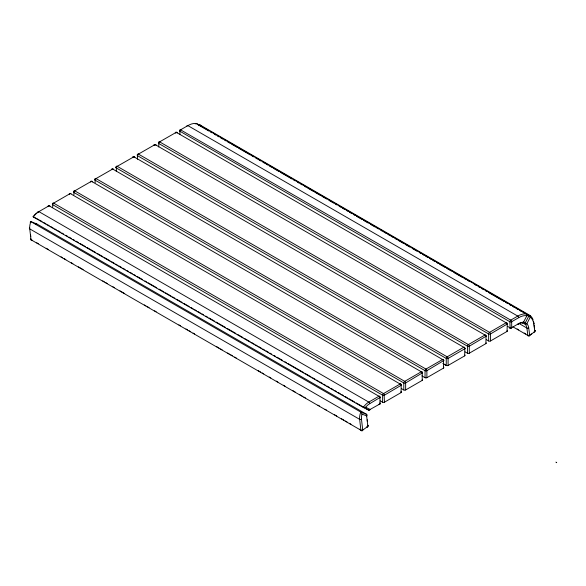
<?xml version="1.0" encoding="UTF-8"?>
<svg xmlns="http://www.w3.org/2000/svg" width="586" height="586" viewBox="0 0 586 586"><rect width="100%" height="100%" fill="white"/><g stroke="black" fill="none" stroke-linecap="round" stroke-linejoin="round"><path stroke-width="0.88" d="M361.928 430.798L361.936 430.549A1.304 0.652 54.1 0 0 362.741 430.095L367.862 426.396A1.304 0.842 -6.6 0 0 367.854 425.202A1.304 0.754 -60 0 1 367.664 426.095M380.021 397.367L379.904 404.054M401.212 385.127L401.036 392.62L384.445 402.201A1.304 0.754 0 0 1 382.607 402.201L380.233 400.831M73.726 191.314L73.909 191.417A1.304 0.754 0 0 0 73.909 192.479L403.798 382.944A1.304 0.754 0 0 0 405.644 382.944L422.411 372.894M94.969 179.045L95.152 179.148A1.304 0.754 0 0 0 95.152 180.21L425.04 370.674A1.304 0.754 0 0 0 426.886 370.674L443.653 360.624M464.866 348.377L464.669 355.885L448.078 365.459A1.304 0.754 0 0 1 446.254 365.452L443.075 363.635L446.254 365.452L446.254 358.427A1.304 0.754 -60 0 1 447.177 356.83L463.768 347.256A1.304 0.754 -60 0 1 464.683 347.791A1.304 0.754 0 0 1 464.683 348.853L448.078 358.442A1.304 0.754 0 0 1 446.254 358.427L116.343 167.977A1.304 0.754 0 0 1 116.343 166.915L116.167 166.812M486.058 336.144L485.882 343.638L469.291 353.212A1.304 0.754 0 0 1 467.452 353.212L465.079 351.842M507.256 323.904L507.073 331.405L490.489 340.979A1.304 0.754 0 0 1 488.643 340.979L486.27 339.609M69.566 193.959A1.304 0.754 0 0 0 69.302 194.076L69.507 193.658M90.698 181.426L90.493 181.836A1.304 0.754 0 0 1 91.079 181.645M111.941 169.156L111.736 169.574A1.304 0.754 0 0 1 112.322 169.376M133.154 156.909L132.934 157.334A1.304 0.754 0 0 1 133.205 157.216M154.352 144.676L154.147 145.086A1.304 0.754 0 0 1 155.986 145.086A1.304 0.754 -60 0 0 155.07 144.559L137.3 154.741M507.044 323.054A1.304 0.754 -60 0 0 506.15 322.783L176.261 132.319A1.304 0.754 60 0 0 175.339 132.854L175.544 132.436M380.094 397.455L369.7 403.688A11.727 6.768 -60 0 0 365.664 407.233L363.825 407.578A0.945 0.513 2.8 0 1 363.247 407.417L33.358 216.952A0.945 0.513 2.8 0 1 33.102 216.63M401.293 385.214L384.445 395.176A1.304 0.754 0 0 1 382.607 395.176L52.711 204.712A1.304 0.754 0 0 1 52.711 203.65L52.535 203.547M422.228 379.325A1.304 0.754 0 0 1 422.228 380.387L405.644 389.961A1.304 0.754 0 0 1 403.798 389.961L403.798 382.944A1.304 0.754 -60 0 1 404.721 381.347L421.305 371.766A1.304 0.754 60 0 1 422.228 373.363L422.484 372.982M443.47 367.056A1.304 0.754 0 0 1 443.47 368.118L426.886 377.699A1.304 0.754 0 0 1 425.04 377.699L425.04 370.674A1.304 0.754 -60 0 1 425.963 369.077L442.555 359.504A1.304 0.754 60 0 1 443.47 361.101L443.727 360.712M464.94 348.465L464.669 348.86A1.304 0.754 60 0 0 463.768 347.256L133.857 156.806A1.304 0.754 -60 0 1 134.773 157.334A1.304 0.754 0 0 0 134.509 157.216M486.138 336.232L469.291 346.194A1.304 0.754 0 0 1 467.452 346.194L137.556 155.73A1.304 0.754 0 0 1 137.556 154.667L137.38 154.565M507.33 323.992L490.489 333.954A1.304 0.754 0 0 1 488.643 333.954L158.755 143.497A1.304 0.754 0 0 1 158.755 142.427L158.572 142.325M529.429 335.734L534.82 331.53A1.304 0.85 -7.6 0 0 534.813 330.321L535.084 330.702M90.815 181.448L90.493 181.836A1.304 0.754 60 0 1 91.416 181.308L422.228 372.3A1.304 0.754 0 0 1 422.228 373.363M112.058 169.178L111.736 169.574A1.304 0.754 60 0 1 112.659 169.039L443.47 360.031A1.304 0.754 0 0 1 443.47 361.101M133.271 156.931L132.934 157.334A1.304 0.754 60 0 1 133.872 156.792L116.087 166.988M154.462 144.698L154.147 145.086A1.304 0.754 60 0 1 155.07 144.559L484.959 335.016A1.304 0.754 -60 0 1 485.882 335.551M175.339 132.854L175.661 132.465M529.334 335.668L529.707 335.324L528.718 327.889A14.335 8.277 -60 0 0 526.858 323.699L523.672 321.963M512.955 326.856L527.876 335.47A1.304 0.754 -60 0 0 528.916 335.771L529.773 335.141M530.623 334.503L531.473 333.874M36.918 212.85A11.727 6.768 -60 0 1 37.965 212.161L49.026 205.781A1.304 0.754 -60 0 1 49.913 206.052M73.653 191.49L91.416 181.308A1.304 0.754 -60 0 1 92.339 181.836A1.304 0.754 0 0 0 91.753 181.645M158.498 142.501L176.261 132.319A1.304 0.754 -60 0 1 177.184 132.854M378.915 396.239A1.304 0.754 60 0 1 379.838 397.835A1.304 0.754 0 0 0 379.838 396.773A1.304 0.754 -60 0 0 378.915 396.239L368.784 402.091A13.031 7.523 -60 0 0 363.254 407.417L368.784 410.178A1.304 0.974 83 0 0 369.81 409.936A1.487 1.113 83 0 0 370.066 409.438L365.664 407.233M400.113 384.006A1.304 0.754 60 0 1 401.036 385.603A1.304 0.754 0 0 0 401.036 384.533A1.304 0.754 -60 0 0 400.113 384.006L383.53 393.58A1.304 0.754 -60 0 0 382.607 395.176L382.607 402.201M526.821 315.546L526.895 315.693A21.631 12.489 -60 0 0 518.683 317.678L511.681 321.721A1.304 0.754 0 0 1 509.842 321.721L179.946 131.257A1.304 0.754 0 0 1 179.946 130.195A1.304 0.754 60 0 1 180.869 129.66L187.872 125.616A22.935 13.244 -60 0 1 196.581 123.521L529.246 315.627M555.887 462.149L555.872 462.171M556.649 462.317L556.429 462.698L556.671 462.325M367.503 426.623L367.056 426.85A1.304 0.754 -60 0 0 367.495 426.388M94.895 179.221L112.659 169.039A1.304 0.754 -60 0 1 113.581 169.574A1.304 0.754 0 0 0 113.31 169.457M52.454 203.723L52.711 203.65A1.304 0.754 60 0 1 53.634 203.122L70.217 193.541A1.304 0.754 -60 0 1 71.016 193.614M367.539 426.74L367.056 426.85A1.304 0.652 54.1 0 0 367.862 426.396L366.638 415.899A1.487 1.165 -33.1 0 0 366.931 415.386A1.304 1.018 -33.1 0 0 366.594 414.309L36.698 223.859L30.882 221.618A0.945 0.44 51.6 0 0 30.501 221.545L30.238 222.416M180.371 129.74L510.758 320.124A1.304 0.754 60 0 1 511.681 321.721L511.681 327.677A1.304 0.754 60 0 1 510.758 328.211L507.483 326.314M180.407 129.631L180.869 129.66A1.304 0.754 -60 0 0 179.946 131.257M362.119 430.761L361.936 430.549A1.304 0.754 -60 0 1 360.903 430.219L31.014 239.762L29.747 228.877A13.031 7.523 -60 0 1 30.882 221.618L360.778 412.083L366.587 414.317L366.799 416.133M360.778 412.075A0.945 0.44 51.7 0 1 361.225 412.485L362.016 414.119L366.638 415.899M37.965 219.259L33.358 216.952A13.031 7.523 -60 0 1 38.888 211.634L368.784 402.091A1.304 0.754 60 0 1 369.7 403.688M197.006 124.166L208.784 130.971M210.359 131.879L211.927 132.788M214.286 134.143L215.853 135.051M217.428 135.959L218.996 136.868M220.57 137.776L222.922 139.131M224.497 140.039L226.064 140.948M227.639 141.856L229.99 143.218M231.565 144.119L237.066 147.298M238.634 148.207L250.412 155.004M251.987 155.913L253.555 156.821M255.914 158.183L257.481 159.084M259.056 159.993L260.624 160.901M262.982 162.263L264.557 163.172M266.125 164.073L267.692 164.981M269.267 165.889L271.626 167.252M273.193 168.16L278.694 171.332M280.262 172.24L292.048 179.038M293.615 179.946L295.19 180.854M297.541 182.217L299.116 183.125M300.684 184.026L302.259 184.934M304.61 186.297L306.185 187.205M307.753 188.113L313.254 191.285M314.821 192.193L320.322 195.365M321.89 196.273L326.607 198.991M328.958 200.353L333.676 203.078M335.243 203.979L336.818 204.888M339.169 206.25L340.744 207.158M342.312 208.067L344.671 209.422M346.238 210.33L347.813 211.238M349.381 212.147L351.739 213.502M353.314 214.41L354.882 215.318M356.449 216.227L361.95 219.398M363.525 220.307L368.235 223.032M370.594 224.387L375.304 227.112M376.871 228.02L378.446 228.921M380.805 230.283L382.372 231.192M383.94 232.1L386.299 233.455M387.873 234.363L389.441 235.272M391.016 236.18L393.367 237.542M394.942 238.443L396.51 239.352M398.084 240.26L403.578 243.432M405.153 244.34L409.863 247.065M412.222 248.42L416.932 251.145M419.29 252.507L420.858 253.408M422.433 254.317L424 255.225M425.575 256.133L427.927 257.496M429.501 258.397L431.069 259.305M432.644 260.213L434.995 261.576M436.57 262.484L438.138 263.385M439.712 264.293L445.206 267.472M446.781 268.373L451.491 271.098M453.85 272.461L462.486 277.449M464.061 278.35L465.628 279.258M467.203 280.167L469.562 281.529M474.272 284.247L476.63 285.609M478.198 286.517L479.773 287.426M481.34 288.327L483.699 289.689M485.267 290.597L486.841 291.506M488.409 292.414L504.121 301.482M505.689 302.391L507.264 303.292M509.615 304.654L511.19 305.562M512.757 306.471L514.332 307.379M515.9 308.28L518.258 309.642M519.826 310.551L521.401 311.459M522.968 312.367L525.327 313.722M527.114 315.4L530.301 317.136A21.631 12.489 -60 0 1 533.831 324.095L534.82 331.53A1.304 0.637 53.4 0 1 534.029 331.976M522.053 322.41L525.195 324.219A13.031 7.523 -60 0 1 526.887 328.035L527.876 335.47A1.304 0.85 -7.6 0 0 529.707 335.324A1.304 0.637 53.4 0 1 528.916 335.771M519.035 323.501L526.887 328.035A1.304 0.85 -7.6 0 0 528.718 327.889M517.138 328.966L518.705 329.874M524.206 333.046L525.774 333.954M158.755 142.427A1.304 0.754 60 0 1 159.67 141.9L489.566 332.357A1.304 0.754 60 0 1 490.489 333.954L490.489 340.979M137.556 154.667A1.304 0.754 60 0 1 138.479 154.133L468.375 344.597A1.304 0.754 60 0 1 469.291 346.194L469.291 353.212M116.343 171.486L116.365 167.97A1.304 0.754 -60 0 1 117.288 166.373A1.304 0.754 60 0 0 116.38 166.658A1.304 0.754 60 0 1 117.288 166.373L447.177 356.83A1.304 0.754 60 0 1 448.1 358.427L448.078 365.459M95.152 182.664L95.152 179.148A1.304 0.754 60 0 1 96.075 178.62L425.963 369.077A1.304 0.754 60 0 1 426.886 370.674L426.886 377.699M421.876 375.868L425.04 377.699M73.909 191.417A1.304 0.754 60 0 1 74.825 190.882L404.721 381.347A1.304 0.754 60 0 1 405.644 382.944L405.644 389.961M401.036 384.533L70.217 193.541A1.304 0.754 60 0 0 69.302 194.076M401.425 388.591L403.798 389.961M384.13 394.993L384.445 402.201M379.838 396.773L49.026 205.781A1.304 0.754 60 0 0 48.103 206.309A1.304 0.754 0 0 1 48.374 206.191M380.021 403.901L368.784 410.178L366.411 408.808M39.68 220.175L42.053 221.545M43.635 222.46L46.008 223.83M47.591 224.746L49.173 225.654M50.755 226.57L53.128 227.939M54.71 228.855L56.293 229.763M57.875 230.679L60.248 232.049M61.83 232.964L63.413 233.88M65.786 235.25L67.368 236.158M68.95 237.074L71.324 238.443M72.906 239.359L74.488 240.275M76.07 241.183L78.443 242.553M80.026 243.468L85.563 246.669M87.146 247.578L95.848 252.603M97.43 253.518L102.968 256.712M104.55 257.628L110.087 260.829M111.67 261.737L114.043 263.107M115.625 264.022L117.207 264.938M118.79 265.846L121.163 267.216M122.745 268.132L125.118 269.501M126.701 270.417L128.283 271.333M129.865 272.241L132.238 273.611M133.82 274.526L135.403 275.442M136.985 276.358L142.523 279.551M144.896 280.921L146.478 281.837M148.06 282.752L156.762 287.77M159.136 289.14L163.882 291.887M165.464 292.795L171.002 295.996M172.584 296.904L174.958 298.281M176.54 299.19L182.078 302.391M183.66 303.299L189.197 306.5M190.78 307.416L193.153 308.785M194.735 309.694L196.317 310.609M197.9 311.525L200.273 312.895M201.855 313.81L203.437 314.719M205.811 316.088L207.393 317.004M208.975 317.92L214.513 321.113M216.095 322.029L225.588 327.508M227.17 328.424L235.872 333.449M237.455 334.357L242.992 337.558M244.574 338.474L250.112 341.667M251.694 342.583L254.075 343.953M255.657 344.868L257.239 345.777M258.822 346.692L261.195 348.062M262.777 348.978L264.359 349.893M265.941 350.802L268.315 352.171M269.897 353.087L271.479 354.003M273.852 355.372L275.435 356.281M277.017 357.196L282.555 360.397M284.928 361.767L286.51 362.675M288.092 363.591L303.914 372.725M305.496 373.641L311.034 376.835M312.616 377.75L314.99 379.12M316.572 380.036L318.154 380.951M319.736 381.86L322.11 383.229M323.692 384.145L325.274 385.061M326.856 385.969L329.229 387.346M330.812 388.254L333.185 389.624M334.767 390.54L336.349 391.455M337.932 392.364L340.305 393.741M341.887 394.649L343.469 395.565M345.051 396.48L347.425 397.85M349.007 398.758L354.545 401.959M356.127 402.875L364.829 407.893M36.757 242.809L38.324 243.717M46.177 248.252L48.535 249.614M61.105 256.866L62.673 257.774M64.248 258.682L65.815 259.591M71.316 262.762L72.884 263.671M78.385 266.842L83.095 269.567M102.733 280.906L104.301 281.807M105.876 282.716L107.443 283.624M112.944 286.796L114.512 287.704M120.013 290.883L124.723 293.601M144.361 304.94L145.936 305.848M147.504 306.749L149.078 307.657M154.572 310.829L156.147 311.737M178.92 324.893L180.495 325.794M185.989 328.973L187.564 329.881M189.131 330.782L190.706 331.691M193.058 333.053L194.633 333.961M216.622 346.656L218.981 348.018M220.548 348.926L222.123 349.835M227.617 353.006L229.192 353.915M230.759 354.823L232.334 355.724M234.693 357.086L236.261 357.995M258.25 370.689L260.609 372.051M262.184 372.96L263.751 373.868M269.252 377.04L270.82 377.948M276.321 381.12L277.889 382.028M283.39 385.207L284.957 386.108M292.817 390.642L295.168 392.005M299.885 394.73L302.237 396.085M303.812 396.993L305.379 397.901M317.949 405.153L319.517 406.061M325.018 409.24L326.585 410.141M334.445 414.683L336.796 416.038M341.513 418.763L343.865 420.118M345.44 421.026L347.007 421.935M349.366 423.297L350.941 424.205M359.577 429.194L361.152 430.095M526.836 315.034A1.304 0.754 -60 0 0 526.47 313.979A22.935 13.244 -60 0 0 517.76 316.081L510.758 320.124A1.304 0.754 -60 0 0 509.842 321.721L510.157 328.072M384.24 394.839L384.445 395.176A1.304 0.754 60 0 0 383.53 393.58L53.634 203.122A1.304 0.754 -60 0 0 52.711 204.712L52.711 207.056M523.056 322.315A1.304 0.754 -60 0 0 523.239 322.022L523.466 322.256A14.335 8.277 -60 0 0 518.683 323.633L511.681 327.677A1.304 0.754 0 0 1 509.842 327.677L510.047 328.094M535.025 330.782L534.813 330.321A1.304 0.754 -60 0 1 534.754 330.9M33.102 216.63L33.929 215.707A11.727 6.768 -60 0 1 35.878 213.678M534.146 325.369L534.476 327.845M367.217 419.759L367.429 421.576M362.016 414.119A11.727 6.768 -60 0 0 361.474 419.21L362.741 430.095A1.304 0.842 -6.6 0 1 360.903 430.219L359.643 419.342A13.031 7.523 -60 0 1 360.778 412.083M30.582 234.942L30.794 236.751M488.643 340.979L488.643 333.954A1.304 0.754 -60 0 1 489.566 332.357L506.15 322.783A1.304 0.754 60 0 1 507.073 324.38A1.304 0.754 0 0 0 507.278 323.472M467.452 353.212L467.452 346.194A1.304 0.754 -60 0 1 468.375 344.597L484.959 335.016A1.304 0.754 60 0 1 485.882 336.613A1.304 0.754 0 0 0 486.087 335.705M443.47 368.118L443.47 360.031A1.304 0.754 -60 0 0 442.555 359.504M422.228 380.387L422.228 372.3A1.304 0.754 -60 0 0 421.305 371.766M179.946 130.195L179.946 134.238M158.755 147.005L158.755 143.497A1.304 0.754 -60 0 1 159.67 141.9M137.556 159.238L137.556 155.73A1.304 0.754 -60 0 1 138.479 154.133M73.909 194.816L73.909 192.479A1.304 0.754 -60 0 1 74.825 190.882M507.073 330.336A1.304 0.754 0 0 1 507.073 331.405M175.61 132.736A1.304 0.754 0 0 1 176.913 132.736M533.106 319.868A22.935 13.244 -60 0 0 530.081 315.51L200.185 125.045A1.304 1.062 -52.4 0 0 199.035 125.133M533.531 321.318A22.935 13.244 -60 0 1 533.817 322.886A1.304 0.85 -7.6 0 1 533.831 324.095M526.47 313.979A1.304 1.04 -81.1 0 1 526.895 315.693L523.466 322.256A1.304 1.018 -87.7 0 1 522.111 322.915A13.031 7.523 -60 0 0 519.562 323.333M196.991 123.998A1.304 0.754 -60 0 0 196.581 123.521A1.304 1.04 -81.1 0 0 195.263 123.976M201.13 125.902A22.935 13.244 -60 0 0 200.185 125.045A1.304 0.754 -60 0 0 198.91 125.646M510.758 328.211A1.304 0.754 -60 0 1 509.842 327.677M522.829 322.571A1.304 0.754 -60 0 1 522.111 322.915M518.683 317.678A1.304 0.754 60 0 0 517.76 316.081L187.872 125.616A1.304 0.754 60 0 0 186.949 126.151M464.969 355.057A1.304 0.754 0 0 1 464.683 355.87M116.365 167.97A1.304 0.754 0 0 1 116.365 166.9M486.16 342.817A1.304 0.754 0 0 1 485.882 343.638M95.152 180.21A1.304 0.754 -60 0 1 96.075 178.62M116.343 167.977A1.304 0.754 -60 0 1 117.266 166.38M401.036 391.558A1.304 0.754 0 0 1 401.036 392.62M38.888 219.728A1.304 0.974 83 0 1 38.625 219.501M37.965 212.161A1.304 0.754 60 0 1 38.888 211.634M379.713 403.336A1.304 0.754 -60 0 1 379.376 403.922M379.157 404.157A1.304 0.754 -60 0 1 378.915 404.325A1.304 0.754 60 0 0 379.838 403.798A1.304 0.754 0 0 0 380.05 402.89M35.387 223.977A1.304 1.018 -33.1 0 1 36.706 223.845M361.474 419.21A1.304 0.842 -6.6 0 1 359.643 419.342L29.747 228.877A1.304 0.842 -6.6 0 1 29.461 227.976M30.802 238.758A1.304 0.842 -6.6 0 0 31.014 239.762A1.304 0.754 -60 0 0 32.04 240.092A1.304 0.652 54.1 0 1 31.798 239.916M528.682 316.308L525.239 322.864A1.304 0.754 -60 0 0 525.195 324.219A1.304 1.055 -45.1 0 0 526.858 323.699L530.301 317.136A1.304 1.062 -52.4 0 0 530.081 315.51A1.304 0.754 -60 0 0 528.682 316.308M518.669 323.699A13.031 7.523 -60 0 0 517.76 324.168A1.304 0.754 60 0 0 518.683 323.633"/></g></svg>
